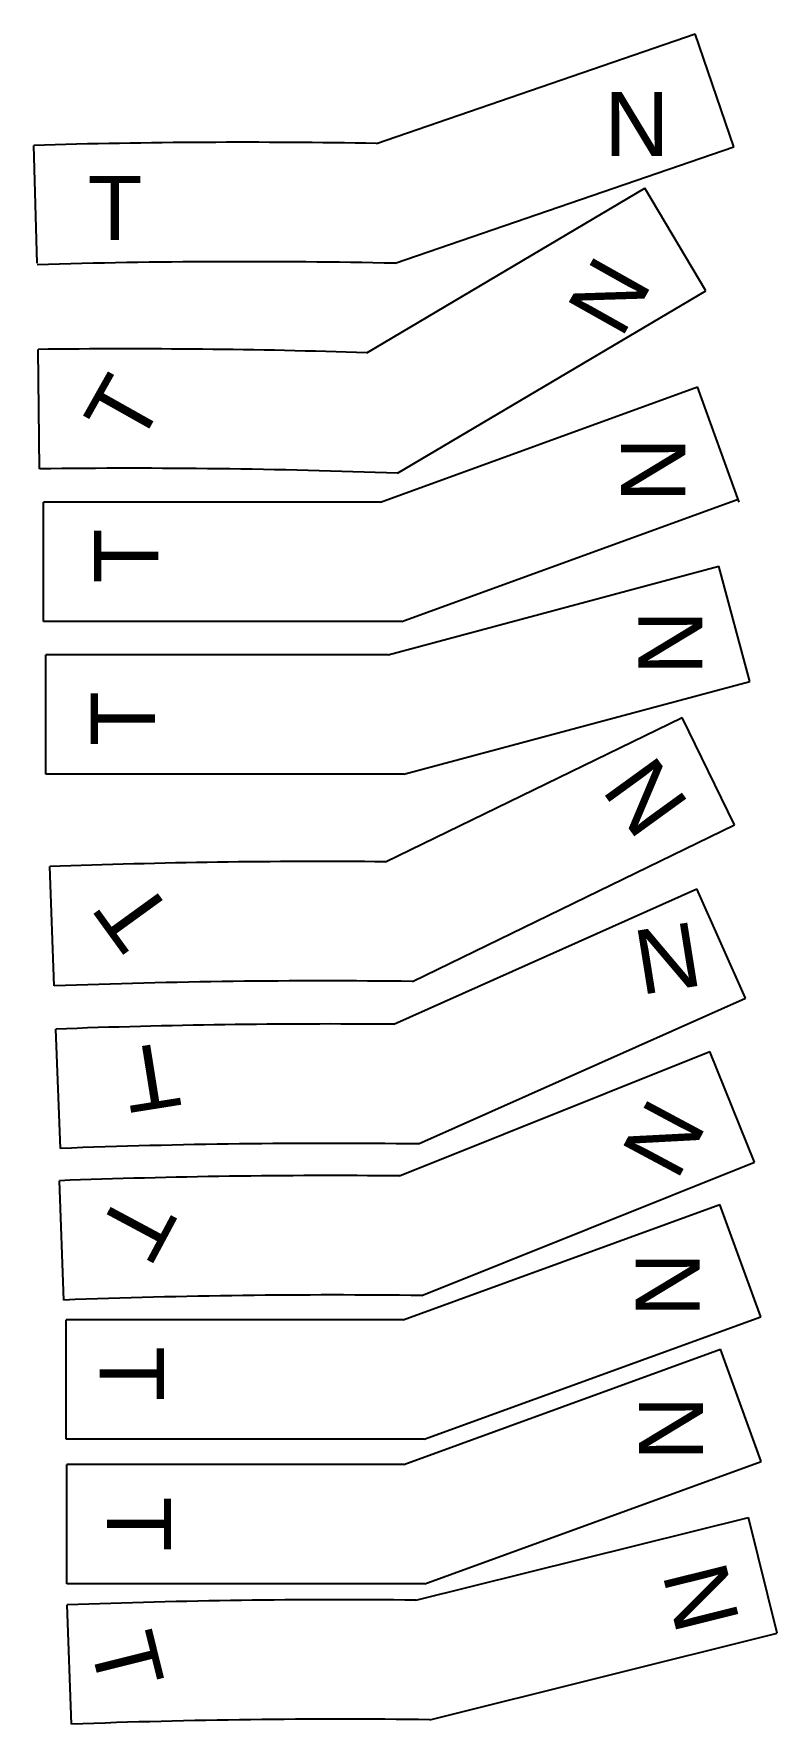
# Model space of a CAD drawing. Extents: x -1889 to 1438, y -977 to 1122.
# Drawn here: x -1137.65 to -1125.2, y 764.83 to 793.15 of the extents above; entities that cross this region are included whole.
import ezdxf

# ---------------------------------------------------------------- set-up
doc = ezdxf.new("R2010")
doc.units = 0
doc.header["$LTSCALE"] = 12
doc.header["$MEASUREMENT"] = 0
doc.layers.add('MARKING', color=11, linetype='CONTINUOUS')
doc.layers.add('SHELL', color=40, linetype='CONTINUOUS')
doc.styles.get("Standard").update_dxf_attribs({"font": 'sanss___.ttf'})

msp = doc.modelspace()

# ---------------------------------------------------------------- linework, layer by layer
at = {"layer": 'SHELL'}
for p, q in [((-1131.91133, 791.31203), (-1126.57379, 793.14989)), ((-1125.92266, 791.25886), (-1126.57379, 793.14989)), ((-1137.59577, 789.30545), (-1137.65285, 791.28133)), ((-1131.59577, 789.30545), (-1125.92266, 791.25886)), ((-1132.07275, 787.80645), (-1127.41462, 790.56598)), ((-1126.39525, 788.84526), (-1127.41462, 790.56598)), ((-1131.5574, 785.78713), (-1126.39525, 788.84526)), ((-1137.55694, 785.86214), (-1137.58194, 787.86198)), ((-1131.84183, 785.30309), (-1126.5353, 787.23451)), ((-1125.83232, 785.30309), (-1126.5353, 787.23451)), ((-1137.48917, 783.30309), (-1137.48917, 785.30309)), ((-1131.48917, 783.30309), (-1125.85102, 785.35521)), ((-1131.71422, 782.74441), (-1126.17299, 784.22917)), ((-1125.65536, 782.29732), (-1126.17299, 784.22917)), ((-1137.45091, 780.74441), (-1137.45091, 782.74441)), ((-1131.45091, 780.74441), (-1125.65536, 782.29732)), ((-1131.76117, 779.27932), (-1126.78953, 781.69708)), ((-1125.91486, 779.89848), (-1126.78953, 781.69708)), ((-1131.31064, 777.27446), (-1125.91486, 779.89848)), ((-1137.31017, 777.19945), (-1137.38516, 779.19805)), ((-1131.62331, 776.55658), (-1126.5432, 778.82328)), ((-1125.72826, 776.99684), (-1126.5432, 778.82328)), ((-1131.20758, 774.55202), (-1125.72826, 776.99684)), ((-1137.20711, 774.47701), (-1137.2821, 776.47561)), ((-1131.52485, 774.01635), (-1126.32445, 776.10122)), ((-1125.58022, 774.24484), (-1126.32445, 776.10122)), ((-1131.14934, 772.01215), (-1125.58022, 774.24484)), ((-1137.14887, 771.93715), (-1137.22386, 773.93574)), ((-1131.46439, 771.60358), (-1126.15762, 773.53508)), ((-1125.47358, 771.6557), (-1126.15762, 773.53508)), ((-1137.11174, 769.60358), (-1137.11174, 771.60358)), ((-1131.11174, 769.60358), (-1125.47358, 771.6557)), ((-1131.45447, 769.18226), (-1126.1477, 771.11377)), ((-1125.46366, 769.23438), (-1126.1477, 771.11377)), ((-1137.10181, 767.18226), (-1137.10181, 769.18226)), ((-1131.10181, 767.18226), (-1125.46366, 769.23438)), ((-1131.25373, 766.90888), (-1125.68042, 768.29576)), ((-1125.19746, 766.35495), (-1125.68042, 768.29576)), ((-1137.01943, 764.83107), (-1137.09442, 766.82966)), ((-1131.0199, 764.90608), (-1125.19746, 766.35495))]:
    msp.add_line(p, q, dxfattribs=at)
for points in [[(-1131.91133, 791.31203, 0.01176722), (-1137.65285, 791.28133, 0.01176722)], [(-1131.59577, 789.30545, 0.01250195), (-1137.59572, 789.28215, 0.01250195)], [(-1132.07275, 787.80645, 0.01129133), (-1137.58194, 787.86198)], [(-1131.5574, 785.78713, 0.01250195), (-1137.55694, 785.86214)], [(-1131.76117, 779.27932, 0.01152731), (-1137.38516, 779.19805)], [(-1131.31064, 777.27446, 0.01250195), (-1137.31017, 777.19945)], [(-1131.62331, 776.55658, 0.01159861), (-1137.2821, 776.47561)], [(-1131.20758, 774.55202, 0.01250195), (-1137.20711, 774.47701)], [(-1131.52485, 774.01635, 0.01168105), (-1137.22386, 773.93574, 0.01168105)], [(-1131.14934, 772.01215, 0.01250195), (-1137.14887, 771.93715, 0.01250195)], [(-1131.25373, 766.90888, 0.01197144), (-1137.09442, 766.82966)], [(-1131.0199, 764.90608, 0.01250195), (-1137.01943, 764.83107)]]:
    msp.add_lwpolyline(points, format="xyb", dxfattribs=at)
for points in [[(-1131.84183, 785.30309), (-1137.48917, 785.30309)], [(-1131.48917, 783.30309), (-1137.48917, 783.30309)], [(-1131.71422, 782.74441), (-1137.45091, 782.74441)], [(-1131.45091, 780.74441), (-1137.45091, 780.74441)], [(-1131.46439, 771.60358), (-1137.11174, 771.60358)], [(-1131.11174, 769.60358), (-1137.11174, 769.60358)], [(-1131.45447, 769.18226), (-1137.10181, 769.18226)], [(-1131.10181, 767.18226), (-1137.10181, 767.18226)]]:
    msp.add_lwpolyline(points, dxfattribs=at)

# ---------------------------------------------------------------- texts
at = {"layer": 'MARKING'}
for s, p in [('N', (-1128.09178, 791.10188)), ('T', (-1136.75246, 789.69326))]:
    msp.add_text(s, height=1.075, dxfattribs=at).set_placement(p)
for s, rotation, p in [('N', 60.643016, (-1127.81227, 788.02239)), ('T', 60.643016, (-1135.90705, 786.19748)), ('N', 90, (-1126.73861, 785.30282)), ('T', 90, (-1135.567, 783.94379)), ('N', 90, (-1126.45017, 782.40907)), ('T', 90, (-1135.62247, 781.22054)), ('N', 125.934114, (-1126.64872, 780.23665)), ('T', 125.934114, (-1135.26479, 778.3237)), ('N', 189.046012, (-1126.58255, 778.27908)), ('T', 189.046012, (-1135.31882, 776.27548)), ('N', 241.846116, (-1127.31852, 775.3772)), ('T', 241.846116, (-1136.18321, 773.83999)), ('N', 270, (-1127.57127, 772.73635)), ('T', 270, (-1136.54774, 771.16337)), ('N', 270, (-1127.51439, 770.33232)), ('T', 270, (-1136.42728, 768.6448)), ('N', 283.973822, (-1127.12531, 767.35169)), ('T', 283.973822, (-1136.7272, 766.20567))]:
    msp.add_text(s, height=1.075, rotation=rotation, dxfattribs=at).set_placement(p)

doc.saveas('drawing.dxf')
